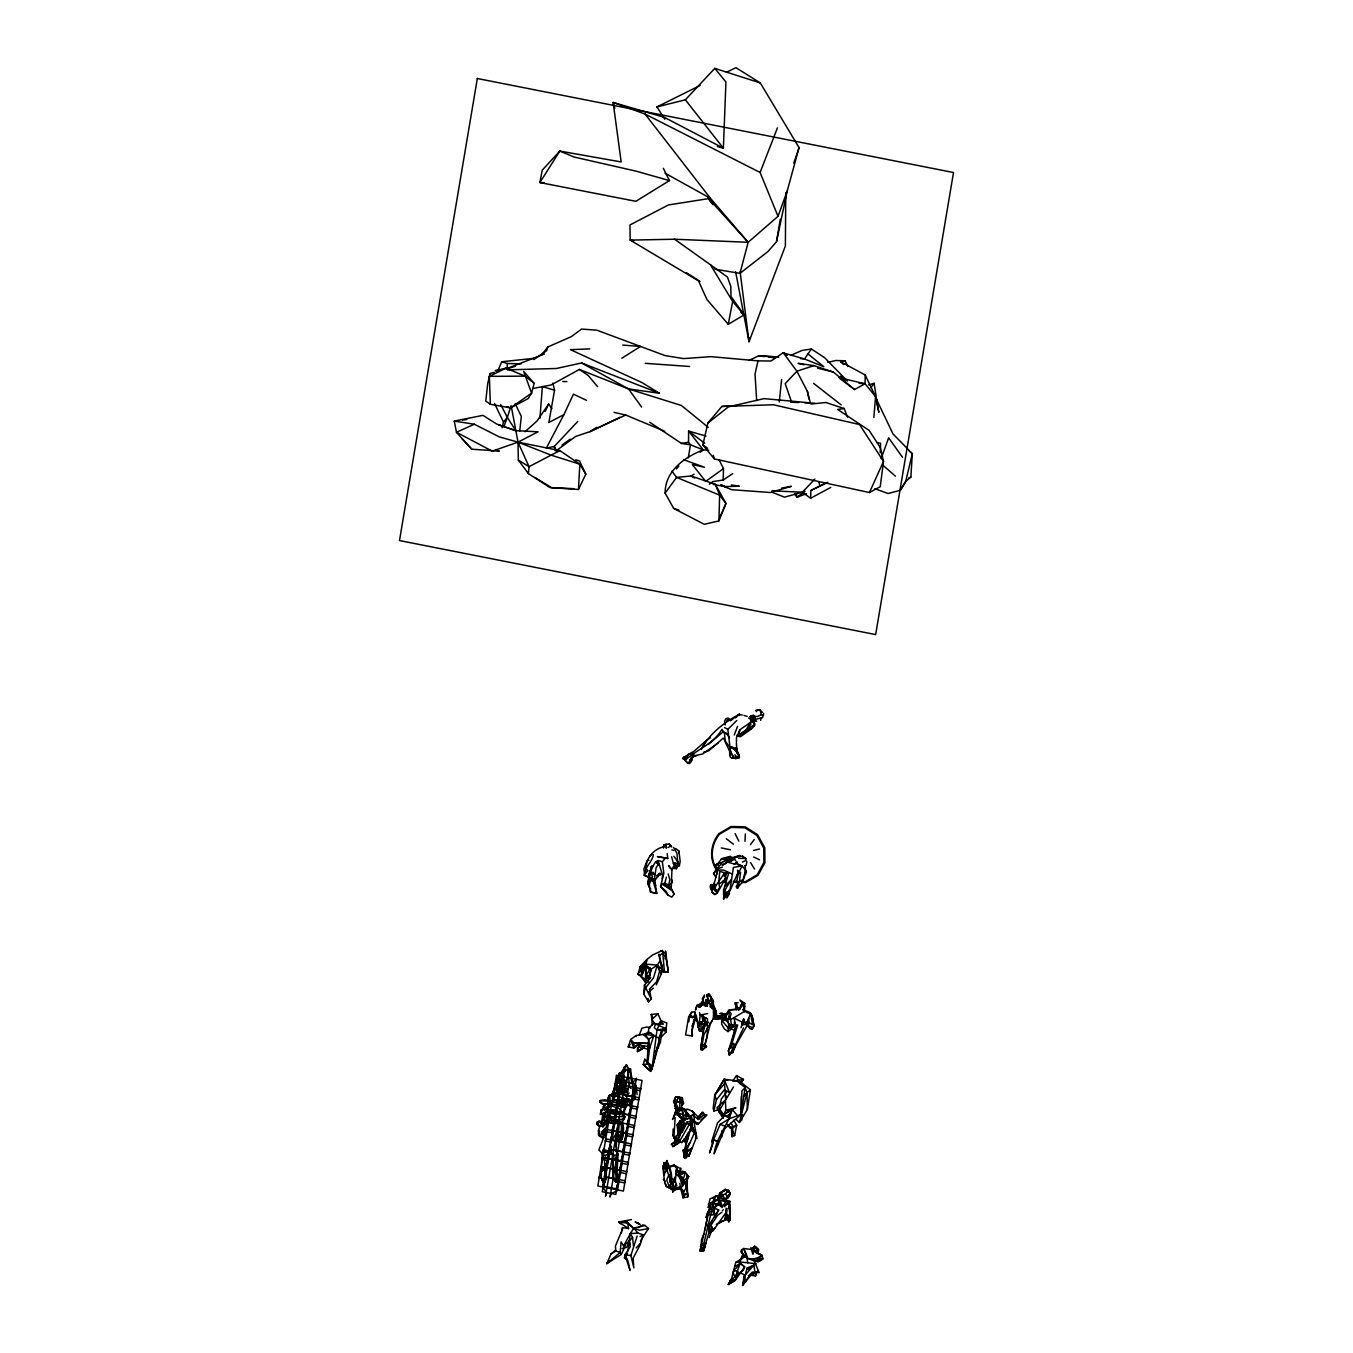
<?xml version="1.0" encoding="UTF-8"?>
<svg xmlns="http://www.w3.org/2000/svg" width="1353" height="1353" viewBox="0 0 1353 1353"><rect width="100%" height="100%" fill="white"/><g stroke="black" fill="none" stroke-linecap="round" stroke-linejoin="round"><path stroke-width="1.5" d="M692.364 1036.077C690.334 1027.654 698.047 1019.655 694.647 1011.773L691.755 1012.247L688.626 1016.847L685.582 1034.91L692.364 1036.077L692.127 1031.274M750.492 1275.202L755.566 1276.048L753.892 1265.156L747.177 1267.964L742.594 1285.35L751.541 1274.374L755.566 1271.905L759.236 1272.699L753.384 1259.085L747.33 1258.29L742.543 1255.516L740.497 1259.389M721.707 1014.412L726.51 1014.31L724.481 1014.665L723.483 1018.809L721.707 1017.219L721.707 1014.412L726.51 1014.31L724.396 1018.505L715.636 1019.367L714.773 1015.765M683.62 757.24L683.586 759.337C681.878 752.048 688.271 771.007 691.755 759.963L691.62 758.001L694.41 755.752L702.579 753.976L718.206 743.017M729.673 755.059L729.707 747.752L730.908 752.995L734.07 757.629L735.643 758.593L739.398 757.781L739.195 754.957L736.489 751.135L730.248 746.805M664.34 1175.334L664.374 1171.072M708.803 450.228L703.256 449.923L690.453 444.782L688.542 442.245L688.609 431.049L706.012 436.072M728.286 1012.484L729.318 1009.862L739.567 1009.169L740.937 1004.535L744.607 1003.199L743.406 1009.964M728.168 1117.274L722.806 1114.348L723.686 1114.855L725.834 1110.153L735.931 1107.803L732.261 1109.528C728.1 1125.003 716.177 1137.433 714.13 1153.838L724.836 1128.47L741.14 1114.415L741.918 1091.042L745.114 1087.508L736.641 1080.844L724.159 1079.22L714.773 1094.865L716.363 1099.871L713.894 1110.999L718.9 1109.697L721.352 1098.94L726.341 1092.446M785.755 192.667L785.383 245.942L749.004 341.768L735.609 271.75M616.697 1104.42L618.879 1101.917L620.181 1102.627L618.304 1106.162L616.985 1103.693L617.306 1105.756M704.845 1245.876L703.814 1250.696L699.822 1250.815L700.499 1248.464L703.492 1248.379L703.543 1244.439M601.442 1177.973L603.083 1182.607L604.673 1182.59L606.245 1177.871L605.062 1170.886C605.214 1165.237 612.892 1150.913 603.015 1150.135L602.288 1154.988L603.81 1155.141M614.211 1180.104L616.173 1182.015L615.463 1167.385L616.511 1163.631L614.685 1158.692L618.033 1154.227L616.021 1151.251L617.036 1132.19L618.186 1123.278L619.978 1121.789L621.67 1122.922L617.34 1121.18L619.285 1122.06M622.279 1106.466L622.329 1103.202M605.637 1180.171L605.687 1176.045M631.124 1080.083L635.961 1085.478L634.523 1099.549L630.718 1100.801L623.445 1098.061L621.179 1099.701L614.313 1099.651L611.928 1101.207L605.079 1099.803L600.242 1100.361L599.836 1101.9L604.047 1104.691L610.152 1103.524L610.034 1097.638M615.04 1114.365L615.091 1111.337L616.291 1110.83M874.884 488.687L888.025 493.524L900.337 490.293L906.493 480.704L910.857 477.102L912.311 453.695L892.98 433.924L876.304 398.949L878.858 412.31L875.56 396.666L865.074 383.745L865.193 374.984L840.737 361.758L845.168 360.811L847.824 366.426M667.181 853.574L667.773 858.529L665.575 857.988L662.344 861.709L663.849 873.328L660.501 886.57L667.908 894.993L671.748 897.157L674.149 894.181L671.223 888.278L671.951 869.455L668.551 865.548L670.496 868.626M707.365 1028.381L703.932 1034.605L702.224 1044.465L704.152 1044.804L704.524 1046.495L707.247 1035.671L707.467 1018.809L700.33 1015.004L699.467 1012.416M721.758 1136.96L721.876 1130.905M736.421 741.867L736.522 737.486L739.803 729.825L750.069 722.654L750.949 724.143L748.97 727.035M650.59 888.363L650.505 892.033L656.78 893.403L654.48 878.858L656.104 867.899L658.302 863.975L655.681 861.81C649.355 870.588 647.986 881.649 650.505 892.033L656.78 893.403L653.042 880.82L651.013 878.317L652.653 876.473L650.116 873.125L653.076 872.262L654.717 874.63L650.116 873.125M681.658 1098.771L679.899 1101.46L679.696 1110.847L675.265 1108.411L679.696 1110.847L681.574 1107.278L684.804 1109.68M703.256 1018.132L703.289 1016.272L700.33 1015.004L699.332 1021.786M725.58 1016.289L725.631 1014.581M676.754 1167.808L675.265 1181.101L671.748 1184.061L669.853 1182.032L669.718 1174.556L671.308 1173.406L669.735 1166.59L673.473 1165.626L676.754 1167.808L675.959 1171.546M709.412 484.256L712.71 481.634L723.195 480.011L723.5 468.595L718.933 459.563M726.087 1208.144L725.901 1213.759L727.626 1215.315L727.271 1218.63L728.861 1221.844L729.943 1220.22L730.265 1207.891L728.76 1202.293L729.859 1201.295L729.927 1205.523L728.185 1208.584M598.669 1121.468L603.421 1125.679L604.25 1123.599L598.669 1121.468L596.977 1122.364L597.688 1125.341L601.611 1125.764M718.917 520.905L719.644 495.164L715.348 484.306L691.079 475.985L676.601 477.389L665.135 493.118L673.676 508.407L704.253 524.304L718.917 520.905L725.952 503.451L715.348 484.306M735.271 1030.614L729.402 1028.246L734.324 1025.794L734.425 1021.972L736.049 1025.794L730.908 1045.937M601.662 1160.959L601.29 1177.905L603.083 1182.607M672.931 1135.15L675.35 1140.545L672.931 1135.15L673.134 1128.96M704.236 1025.219L705.133 1019.485L701.108 1046.529L703.831 1044.939L706.604 1046.461L702.393 1049.996L700.922 1049.573L702.021 1047.256M625.982 1081.335L625.982 1092.547L612.588 1096.64L609.188 1095.575L607.7 1102.238M645.33 982.177L646.886 974.211L649.626 969.594L645.888 966.82L642.946 968.697L641.034 976.646L645.33 982.177L645.888 966.82L645.009 966.499L645.55 968.156L644.468 964.012L657.321 965.095L661.668 969.002L661.279 974.126L656.256 984.866M722.637 1018.826L719.881 1017.608L724.041 1019.012L725.326 1016.695L724.599 1014.361L727.525 1020.061L728.844 1017.456L728.76 1019.824L729.318 1009.862L739.567 1009.169M708.887 995.115L709.31 994.083L707.348 995.47L707.923 1001.305L705.776 999.698L706.232 1003.351L706.334 1000.307L708.126 1001.406L708.312 1003.351L708.735 1000.797L706.706 994.996L708.566 993.829L712.845 1000.442L714.215 1008.103L713.048 1008.611L710.291 1006.767L710.782 1005.025M830.793 487.401L810.633 498.242L810.937 490.446L826.717 482.581M678.749 1137.535L680.018 1120.808L684.009 1123.142L683.011 1128.317L679.172 1132.309M704.253 1003.3L699.315 1007.173L703.56 1002.624L707.315 1006.344L705.285 1006.04L703.56 1002.624M728.844 858.326L722.434 862.318L717.394 868.305L715.686 868L715.686 864.939L717.225 863.789M781.611 379.517L779.26 401.942M880.194 452.832L880.6 443.226L876.795 442.516M680.66 1171.613L680.813 1168.129M701.48 1002.59L702.884 1000.391M713.724 1008.831L713.809 1006.75L713.724 1008.831L711.813 1008.374M618.456 1079.39C616.207 1081.081 619.995 1084.057 620.131 1080.168L617.966 1079.897L620.334 1081.081L625.796 1069.31M686.309 1149.932L685.954 1157.864L684.364 1156.595L683.062 1150.185L686.309 1149.932L687.544 1154.65L685.954 1157.864L683.062 1150.185M711.712 1141.425L713.555 1139.666L717.513 1141.323L713.234 1139.987L713.065 1143.877L711.712 1141.425L717.53 1122.889L724.785 1115.565M619.86 1112.149L614.448 1109.934L606.973 1109.612L609.171 1106.771L606.144 1107.38L607.835 1108.885L607.193 1111.32L600.411 1114.398L601.003 1110.12L604.876 1107.008L604.605 1103.997M678.8 852.897L678.885 851.02L675.739 848.5M683.045 1120.825L683.366 1114.06L681.574 1107.278L689.692 1116.918L678.411 1112.944L675.265 1108.411L678.411 1112.944L678.749 1115.971L683.045 1120.825L684.889 1120.588M705.285 1006.04L705.437 1005.194M708.228 1227.966L708.431 1223.873L711.644 1226.596L711.272 1229.928L709.344 1230.79L708.228 1227.966L711.272 1229.928M622.363 1230.469L622.515 1227.611L628.553 1228.592L627.724 1223.146L625.289 1220.677L634.658 1229.167L627.724 1223.146L618.642 1222.03L620.638 1223.788M744.979 841.278L745.351 833.888M743.643 1023.967L743.558 1019.113L742.053 1022.631L742.56 1024.847L743.558 1019.113L746.23 1024.525L750.222 1028.804L751.997 1029.193L753.959 1025.845C752.792 1020.01 753.215 1011.604 745.368 1010.928L730.671 1019.655L731.364 1025.016L729.081 1026.707L728.76 1023.511L726.51 1020.517L722.79 1019.841L721.639 1020.822L721.69 1024.255L724.481 1029.024L727.999 1031.561L730.299 1029.87L731.533 1024.187L734.324 1025.794L737.723 1024.948L730.434 1048.068L732.074 1047.645M686.208 1139.902L684.398 1157.728L688.948 1156.088L691.451 1148.646M694.41 755.752L693.057 753.435L688.525 754.568L684.855 760.572C696.778 749.393 713.234 744.319 721.961 729.301L724.531 733.597L725.293 742.07L730.282 752.522M742.459 1024.153L742.577 1021.887L742.053 1022.631M511.519 407.541L518.013 442.16L518.334 460.071L528.38 473.584L549.927 487.57L578.441 489.482L579.845 464.197L559.821 450.6L518.013 442.16L499.24 436.867L474.345 424.233L454.27 421.104L456.468 432.267L471.723 449.196L499.308 451.141L495.621 449.856M617.898 1102.627L620.181 1102.627L619.843 1105.959M711.458 1209.092L708.228 1207.316L709.987 1198.91L716.735 1195.764L717.225 1196.965M725.885 1095.389L725.665 1099.397L724.159 1079.22L727.643 1080.438M612.249 1093.985L617.357 1080.252L617.289 1076.599L620.097 1072.997L617.814 1076.92L618.203 1080.455L613.501 1094.273L612.249 1093.985L617.357 1080.252M724.092 890.206L723.567 899.085L729.436 892.692L727.457 891.796L724.548 894.401L723.567 899.085L724.751 895.398M737.673 734.882L737.605 736.032L740.345 736.81L751.591 728.81L754.5 725.783L754.348 723.162L754.5 725.783M616.579 1173.322L617.695 1177.025L617.425 1181.44L616.173 1182.015M736.201 886.875L739.296 882.494L740.548 872.719L737.554 870.283L737.842 872.888L729.757 891.373L733.427 867.408L742.12 865.869L745.554 870.182L746.027 871.992L742.594 882.071L736.962 888.126L736.472 886.097L738.417 883.898L736.472 882.19L738.467 873.226L742.12 865.869L736.286 863.434L734.256 864.026L727.322 862.047M744.708 1006.497L739.854 999.985L744.607 1003.199L744.59 1011.875M656.831 1031.341L651.858 1069.631L649.829 1066.029M613.67 1099.871L612.723 1096.928M613.805 1154.549L611.37 1154.177L611.421 1146.092M647.005 1063.357L648.611 1039.239L644.84 1034.25L636.181 1035.485L630.65 1039.51L628.215 1046.951L633.779 1047.932L641.677 1042.791L648.087 1043.467L634.168 1043.18L630.65 1039.51L633.779 1047.932L636.959 1044.871L649.085 1046.613M713.555 1139.666L720.151 1124.36L729.504 1118.643L741.14 1114.415L741.275 1096.59M737.216 1275.084L734.967 1280.699L728.269 1284.521L731.516 1278.923L735.744 1262.349L740.446 1259.609M621.737 1085.952L623.073 1072.658L627.217 1069.225L630.515 1069.124L632.409 1082.637M763.735 713.657L762.551 717.597L753.858 719.779L755.262 718.071L754.737 716.397L752.065 718.663L751.49 721.081M688.88 763.109L691.755 759.963L691.62 758.001L688.389 763.363L685.582 761.012M727.407 872.516L724.565 872.956L724.295 876.49L726.46 873.074L728.607 873.548L723.551 890.139L723.618 895.703L727.457 891.796M730.958 858.986C732.92 854.031 734.189 863.857 728.032 860.762M873.869 417.485L875.56 396.666L865.193 374.984M757.68 1261.486L763.109 1259.017L761.688 1254.992L756.056 1252.912L757.426 1249.682L754.72 1246.333L752.961 1254.248L751.355 1249.462L743.676 1248.498L741.579 1249.834L741.173 1251.796L744.15 1256.345L738.603 1261.859L735.744 1262.349M633.779 1047.932L634.168 1043.18L641.677 1042.791M749.342 337.624L749.004 341.768L740.125 271.733M604.25 1123.599L604.182 1112.69M613.873 1156.697L612.875 1153.669L612.791 1175.047L615.429 1181.964M643.673 993.931L645.432 987.944L653.482 977.915L657.321 965.095L659.621 971.031L656.594 981.855L649.44 989.111L651.199 998.988L648.561 1001.913L643.673 993.931L644.434 984.984L648.104 981.314L651.3 969.137L657.321 965.095L659.976 960.884L659.012 954.119L663.173 971.758L668.331 971.944L665.49 950.99L666.082 957.823M712.338 892.185L710.291 887.45L711.171 884.558L712.963 885.2L716.769 891.339L719.661 887.669L718.764 882.291L719.728 871.501L726.46 873.074L724.548 881.598L722.976 881.26L720.134 883.374M725.698 1014.429L725.563 1015.849L725.986 1014.09M727.999 1031.561L728.76 1023.511L726.51 1020.517M636.079 1036.55L636.181 1035.485M667.486 1165.914L667.063 1160.586L665.405 1169.787L667.621 1167.69L666.403 1168.113L663.934 1162.413L665.033 1167.943M610.44 1117.713L612.52 1121.417L621.67 1122.922L615.598 1120.352L616.511 1120.47M726.916 1208.855L725.14 1215.654M528.38 473.584L529.04 466.684L518.013 442.16L492.238 451.158L456.468 432.267L474.345 424.233M644.975 1034.267L648.358 1031.933L648.882 1027.79L654.108 1023.325M599.514 1126.237L596.876 1124.157L597.383 1122.178M653.398 854.622C652.231 862.385 644.316 867.29 644.214 875.273L647.952 876.981L651.131 868.051M733.783 1120.149L736.641 1125.172L734.662 1135.488L732.024 1136.689L733.055 1126.457L730.992 1123.108M618.084 1081.554L619.471 1080.54L619.353 1081.842L617.712 1080.066M617.306 1131.159L618.186 1123.278L619.978 1121.789L612.52 1121.417M601.544 1122.686L602.677 1114.652M726.865 1210.512L726.172 1217.226L723.483 1221.404L722.468 1220.947M628.063 1098.619L627.234 1105.384L622.668 1112.572L622.245 1116.58L608.529 1116.918L607.226 1119.219M725.259 1213.573L713.234 1230.537L709.835 1232.532L710.24 1228.795M621.991 1086.374L623.124 1085.749L624.274 1075.212M708.312 1003.351L708.634 1000.459M519.755 430.914L521.328 416.572L515.239 403.617M732.599 860.288L731.009 860.457L731.28 857.971L730.13 858.58L729.893 857.193L721.47 859.172L715.754 866.089M704.981 1229.995L707.399 1217.007M741.14 1114.415L745.114 1087.508L747.008 1092.632L747.33 1109.494L739.465 1122.449L736.167 1119.591M605.417 1167.554L605.89 1163.445M706.114 1000.307L706.232 1003.351M675.13 1117.629L673.879 1137.569L677.616 1135.167L679.341 1122.821L677.109 1125.003L678.665 1139.649M707.67 1214.673L714.316 1207.096L713.352 1214.893L707.67 1214.673L707.145 1213.556L710.291 1206.977M709.412 1004.027L709.09 1001.964L706.384 1001.271L705.674 1003.351L697.556 1004.822L695.459 1010.099L696.761 1005.414M539.915 418.365L542.384 386.603L554.544 390.205L548.878 422.474L563.88 414.678L573.452 394.146L586.509 400.336M650.827 1032.796L644.84 1034.25L653.787 1035.705L649.694 1047.983L647.799 1062.409L652.484 1066.435L659.486 1039.239M602.288 1170.649L602.795 1166.878M688.778 1021.836L689.303 1017.828M739.803 729.825L739.026 735.728L754.348 724.515L750.222 716.346L754.078 715.517M627.86 1251.221L630.329 1233.581L633.83 1228.101L645.077 1225.514L648.476 1228.541L640.459 1240.904M607.548 1155.885L607.818 1153.94M616.275 1170.92L616.816 1167.081M598.787 1130.262L598.652 1135.319L602.829 1138.431M658.15 1047.865L660.399 1042.182L662.226 1029.616L666.285 1028.162L666.285 1031.764L661.194 1037.176M691.975 1030.326L692.871 1024.136M622.617 1102.424L621.89 1100.513L621.94 1105.587L622.989 1105.841L623.378 1098.585M700.685 1048.287L703.898 1027.282M619.945 1114.365L619.471 1111.54L620.452 1112.758L619.606 1113.84L606.432 1111.912L601.155 1123.464M630.87 1255.499L624.934 1254.908L630.024 1270.315L627.944 1260.793L624.477 1257.986L624.934 1254.908L630.363 1246.603L629.331 1240.87L632.544 1237.437L630.329 1233.581L637.923 1233.073L643.233 1234.815L640.037 1245.132L633.119 1258.138L633.864 1267.846L630.87 1255.499L637.162 1236.016M747.33 1109.494L750.425 1089.841L737.909 1079.897L736.539 1075.584L733.157 1080.354M679.798 1183.317L680.39 1186.682L676.889 1187.883L672.695 1191.858L673.067 1190.336L679.916 1188.441L683.536 1184.738L684.229 1180.306L688.626 1176.603L685.379 1172.324L682.724 1171.444L679.882 1174.522M737.368 885.048L737.673 888.16L736.844 887.111M666.454 1164.324L667.063 1160.586M751.49 722.248L751.761 717.851L753.249 716.616L752.454 720.32M646.091 963.64L646.751 959.598L652.687 954.914L662.53 950.415L664.492 972.283M662.107 878.638L662.632 875.34L657.998 860.508L655.681 861.81L659.621 865.142L658.302 863.975M688 1194.987L685.548 1193.87L683.028 1197.828L683.857 1191.435L680.491 1187.697L683.028 1197.828L687.696 1196.898L688 1194.987L685.108 1182.218M688.322 457.771L690.453 444.782L681.455 443.429L649.694 422.237M665.016 958.82L665.845 953.865L660.873 950.533M610.118 1151.115L603.472 1188.255L606.753 1192.619L605.501 1196.17L625.39 1081.994L622.109 1077.614L622.854 1075.517L612.283 1138.211M714.959 269.196L739.956 273.357L767.878 251.607L776.504 241.713L780.292 219.22M742.002 1258.696L742.543 1255.516L743.575 1257.732L741.579 1249.834M746.856 861.455L746.179 865.379L744.928 865.819M672.796 1184.298L673.574 1180.611L672.796 1184.298L671.257 1184.45L670.259 1181.355L671.731 1178.395L671.308 1173.406M684.973 1148.934L692.651 1121.231L687.104 1122.144L680.644 1129.62M747.177 1267.964L747.905 1269.249L753.892 1265.156L744.218 1276.116L742.594 1285.35L752.065 1272.192L755.566 1271.905M621.89 1139.683L622.6 1135.657L620.824 1122.55L619.285 1122.635L618.372 1134.863L619.217 1139.108L621.89 1139.683L616.342 1140.275M673.54 847.435L676.99 853.202L677.971 865.92L676.415 868.677L673.659 868.44L679.392 865.7L680.187 861.235L678.885 851.02M713.302 887.044L717.496 870.994L715.771 877.404M604.047 1104.691C600.8 1105.113 599.734 1098.23 599.836 1101.9L604.047 1104.691L608.157 1103.456M649.271 874.241L651.791 866.563M700.922 1049.573C700.465 1044.871 708.904 1044.042 701.108 1046.529L704.71 1045.48L706.097 1046.968M687.138 1155.936L684.398 1157.728L685.244 1153.01M605.332 1135.911L602.474 1134.592L604.487 1129.856M701.818 1015.426L702.85 1020.348L701.277 1024.559M674.031 1182.302L675.012 1176.907M738.112 1002.708L735.22 1002.81L736.269 1008.932M758.001 1253.47L758.745 1249.479L755.566 1246.57M665.135 493.118C664.983 471.013 684.601 457.06 703.256 449.923L688.609 431.049L704.71 443.209M604.554 1131.142L602.981 1139.395L598.821 1149.949L604.453 1155.597L607.48 1154.498M633.728 240.8L630.177 240.107L698.469 280.849L706.959 299.554L728.252 324.297L732.649 301.482L710.477 264.782L674.589 239.227L630.177 240.107L629.957 224.97L668.467 204.946L710.46 198.333L748.158 242.288L739.956 273.357M649.626 969.594L649.914 968.156L650.015 970.152L650.015 968.342L651.3 969.137L649 976.054L650.218 974.87M750.069 722.654L746.213 729.791L741.14 734.121L737.605 736.032L737.25 734.865M602.288 1159.572L602.474 1154.227M728.861 1221.844L729.977 1216.465L728.76 1202.293M663.477 847.824L664.103 844.678L669.194 844.018L671.156 845.913L667.875 847.536M642.489 973.889L643.284 969.932M664.374 1173.609L666.928 1169.922L668.23 1163.428L665.964 1162.345L662.716 1166.557L664.847 1183.537L666.589 1186.429L672.509 1189.152L679.612 1188.983L682.521 1185.938L676.551 1168.028L682.149 1179.444M650.472 870.453L651.3 866.41L653.144 866.258L651.3 866.41M736.489 751.135L736.15 750.915M668.72 884.896L664.729 883.391L661.786 883.813L671.223 888.278L668.72 884.896L669.853 879.501L668.145 873.92M741.529 1120.555L742.696 1114.872M621.416 1232.837L622.515 1227.611M776.504 241.713L787.192 191.061L799.065 147.612L760.301 82.956L735.88 67.65L726.476 72.335M603.184 1170.21L603.81 1168.586L605.062 1170.886L603.184 1170.21L601.222 1171.698M607.615 1117.646L617.594 1119.777L624.308 1119.354L624.291 1100.023L621.619 1107.143M669.718 1174.556L671.545 1178.311L675.265 1181.101L671.748 1184.061L671.545 1178.311M612.858 1117.121L607.835 1115.362L604.216 1125.172M658.471 1043.501L659.165 1040.372M629.466 1070.494L630.515 1069.124L627.707 1070.409L628.012 1077.022L624.207 1089.605L620.097 1089.791L617.492 1087.254L616.494 1083.364L617.915 1082.518M693.531 1020.348L694.038 1019.485M724.565 1200.432L728.151 1197.388M787.226 355.365L783.235 352.71L770.973 361.031L758.018 360.879L755.025 374.02L756.665 400.539M605.349 1173.085L605.924 1170.633M717.361 1145.23L718.291 1141.154M740.869 1259.744L738.603 1261.859L740.328 1263.398L737.334 1270.957L735.947 1279.414L728.269 1284.521L731.516 1278.923M619.488 1073.758L617.814 1076.92L620.097 1072.997L618.338 1076.176M618.422 1093.089L616.697 1092.192L618.033 1086.442M847.57 417.231L844.171 408.521L837.693 409.452L869.167 430.423L880.465 447.843L883.509 461.407L880.228 486.742L869.438 492.543L714.299 458.921L702.833 444.917L707.923 422.999L721.842 406.458L736.286 405.579M703.966 1233.716L701.581 1239.416L700.736 1248.058L708.583 1212.626M671.663 856.787L673.405 863.637L675.739 863.197L673.659 868.44L677.735 865.176L677.464 861.117L673.845 856.246M604.47 1137.602L598.652 1135.319L599.616 1131.277M605.501 1134.727L605.163 1130.584L608.004 1121.265L606.195 1120.132M715.331 876.473L713.589 873.683L716.701 869.1L722.451 867.087M693.328 1022.158L693.768 1020.365M734.07 757.629L737.165 757.748M622.109 1089.469L623.259 1084.717M616.697 1092.192L617.391 1086.493M705.911 1243.086L704.135 1249.056L709.124 1231.653M622.532 1138.008C623.141 1134.879 625.357 1120.927 620.046 1124.191M602.474 1134.592L602.914 1132.816M726.257 880.972L724.548 881.598L725.885 877.86L717.208 893.166L714.773 894.536L712.101 892.101L710.562 884.947M502.031 427.802L503.502 422.068L507.324 417.316L511.163 405.612M507.02 406.712L510.571 407.862L531.611 393.114L523.628 371.348L534.131 383.356L531.611 393.114L528.194 398.594L510.571 407.862L490.344 404.31L485.761 401.08L487.773 383.119L490.31 373.479L494.268 372.379M760.64 720.371L761.367 717.53M660.839 1034.96L662.226 1029.616L666.285 1031.764M745.554 870.182L742.966 880.059L740.446 880.617L739.296 882.494M709.107 995.487L708.684 994.59L707.044 995.893M712.642 1206.994L715.449 1196.306L716.735 1195.764M623.429 1102.458L623.987 1100.378L628.299 1100.074M707.247 1035.671L710.24 1024.322L713.471 1018.166L713.454 1009.067M679.916 1188.441L680.39 1186.682M742.611 1024.593L746.23 1024.525L747.042 1021.447L752.623 1024.813L750.475 1013.093L747.583 1021.752M619.184 1074.468L619.708 1072.946M719.948 1196.948L721.267 1192.061L725.326 1189.422L730.197 1193.329L728.827 1196.035M664.729 883.391L666.42 877.116M622.448 1076.109L622.904 1074.417M661.668 969.002L662.412 966.245L659.976 960.884L662.141 969.763L661.279 974.126L657.321 965.095M712.118 1004.653L713.505 1001.626L709.987 995.216M678.428 1131.835L680.39 1127.928L683.011 1128.317L678.428 1131.835L680.39 1127.928M621.281 1254.434L620.181 1252.421L614.888 1250.679L611.032 1253.977L606.77 1263.651L621.281 1254.434L625.357 1245.572M606.905 1120.233L605.941 1123.751L602.761 1127.235M728.929 890.325L726.832 897.902L729.487 893.724M728.607 1050.402L736.049 1025.794L731.956 1027.654L731.533 1024.187M732.937 756.293L732.379 758.255L731.381 757.781M713.234 1139.987L709.564 1152.925L712.354 1145.687M704.338 1046.427L707.247 1036.364M688.643 1131.954L685.633 1137.552L687.358 1139.615L688.609 1135.285M700.989 1021.904L700.939 1031.071L699.467 1030.868L698.52 1027.874M679.138 1135.928L680.796 1130.262L687.104 1122.144L682.132 1132.343M644.789 1059.348L643.25 1064.54L650.708 1071.39L650.573 1065.724L644.789 1059.348L650.573 1065.724M618.135 1079.914L617.509 1080.895L626.388 1064.743L628.485 1068.413M663.173 847.773L664.103 844.678L665.828 845.794M622.735 1084.26L622.245 1085.85L620.79 1079.948L621.585 1078.256M692.093 1026.267L692.922 1023.528M738.349 873.784L737.385 874.427L740.548 872.719M737.52 886.841L738.417 883.898M726.172 1020.466L730.045 1017.473L731.195 1013.701L728.709 1010.556L725.749 1017.101M687.358 1139.615L688.406 1136.199M739.465 1122.449L747.008 1092.632L750.425 1089.841M673.49 1118.627L675.756 1111.287L679.578 1116.952M651.3 969.137L644.468 964.012L641.643 974.008L640.51 966.871L646.21 962.981L646.751 959.598L640.29 966.549L637.906 974.228L648.747 981.906M730.045 1048.507L731.804 1042.892L728.388 1050.689L729.402 1055.188L732.091 1052.008M656.662 1049.251L657.862 1045.412M642.946 968.697L641.999 971.657L641.982 968.714L644.468 964.012L640.51 966.871M729.741 749.122L731.499 746.941C734.273 748.429 740.598 756.665 739.11 756.936L735.643 758.593M758.018 360.879L710.951 356.651L683.569 358.596L665.084 355.602L596.961 330.217L581.672 329.05L571.152 336.728L547.864 346.943L546.646 350.698L533.826 359.61M602.102 1157.39L602.948 1154.769M708.143 1027.367L708.634 1025.862M490.31 373.479L489.346 376.371L490.344 404.31M648.966 875.932L647.766 883.577L649.203 887.179L647.935 881.767L649.389 879.484L650.015 883.002M702.376 1028.111L700.939 1031.071L703.746 1025.828L701.53 1021.803L698.977 1023.578L698.334 1027.401M793.754 163.172L799.065 147.612M617.492 1087.254L616.494 1083.364M600.597 1135.421L601.831 1131.818L605.011 1128.317M599.886 1126.22L598.364 1130.601L598.652 1135.319M655.545 1024.035L654.26 1027.722L657.017 1029.971L662.699 1030.834L666.082 1028.703L657.017 1029.971L658.86 1025.456L655.545 1024.035L663.41 1024.12L660.518 1021.43L658.285 1024.407M709.09 1237.64L711.61 1230.503M615.294 1083.55L614.55 1085.647L620.553 1086.831L618.067 1093.867L631.631 1096.556L634.117 1089.52L640.121 1090.704L640.865 1088.607L621.298 1084.734M606.922 1124.309L608.004 1121.265L612.385 1123.565L618.186 1123.278M613.399 1121.536L615.903 1114.5L609.882 1113.316L610.626 1111.202L636.214 1116.259L635.47 1118.356L629.449 1117.172L626.963 1124.208M604.419 1148.088L603.675 1150.185L609.679 1151.369L607.193 1158.405L620.756 1161.077L623.243 1154.058L629.263 1155.242L630.008 1153.145L612.368 1149.661M599.751 1175.74L599.007 1177.837L605.028 1179.038L602.525 1186.057L616.089 1188.746L618.592 1181.71L624.596 1182.894L625.34 1180.797L605.772 1176.924M740.987 1027.722L742.848 1022.445L734.121 1018.149L735.305 1024.255L734.324 1025.794M738.755 1273.85L743.355 1270.146L744.657 1266.915L740.328 1263.398L733.749 1270.788L733.157 1272.446L734.814 1277.046L729.91 1280.834L735.947 1279.414L744.657 1266.915L738.603 1261.859L756.141 1263.702M731.499 746.941L736.556 748.547L735.897 750.408L735.88 748.141M617.949 1137.636L618.575 1135.911L615.412 1137.839L617.949 1137.636L617.492 1133.019M881.141 458.65L888.633 437.814L902.569 457.382M674.589 239.227L748.158 242.288L778.026 216.311L787.192 191.061M671.477 870.165L674.2 865.328M674.284 1100.716L675.671 1096.894L682.521 1098.348L681.946 1105.57L683.164 1102.272L682.064 1104.538L678.513 1096.928L676.382 1101.731L674.031 1103.152L673.574 1102.035L675.671 1096.894L681.726 1097.469L683.603 1103.236L681.489 1106.01M755.566 1276.048L757.325 1271.177M498.225 424.639L503.925 426.635L507.324 417.316L500.678 404.598M620.148 1139.649L621.619 1135.641L621.501 1130.736M609.425 1111.862L610.102 1110.576M670.073 1179.106L666.928 1169.922L668.348 1166.083L670.31 1172.493M601.578 1170.903L603.184 1168.096M689.573 1015.832L691.755 1012.247M694.647 1011.773L694.782 1016.306L692.939 1017.625L688.626 1016.847L691.146 1015.832L695.408 1018.014M734.256 735.017L737.571 726.307M639.123 1035.519L641.931 1028.128L647.038 1026.995L650.235 1027.722M616.478 1180.222L617.695 1177.025M778.026 216.311L760.098 172.474L777.434 127.875M672.542 1119.489L675.756 1111.287L676.788 1113.773L682.013 1117.223L684.009 1123.142L679.646 1127.489L680.018 1120.808L677.109 1125.003M714.316 1207.096L714.688 1208.787L716.752 1203.544M718.122 1200.06L719.492 1196.559M658.979 1025.32L661.329 1020.822L666.809 1023.02L666.082 1028.703L658.86 1025.456M625.661 1099.008L625.238 1100.074L627.031 1101.782L627.927 1100.209M686.664 1152.993L688.948 1156.088L695.594 1139.497L695.865 1134.829L692.888 1127.539M613.467 1169.06L616.072 1170.074L613.467 1169.06L612.723 1159.436M676.618 1109.849L674.589 1105.502L675.654 1102.881L674.978 1098.585M629.788 1245.014L629.331 1240.87L626.693 1247.365L622.059 1248.582M660.399 1042.182L658.691 1038.258L662.226 1029.616M672.695 1191.858L675.688 1184.518L675.807 1188.458L672.695 1191.858L672.509 1188.983L669.853 1184.856L670.141 1187.579M668.568 1175.469L666.741 1179.934L669.295 1187.071M603.438 1108.767L603.083 1106.754L604.808 1104.775M730.332 1193.532L728.963 1196.847L724.718 1198.555L720.929 1192.754L725.225 1189.507L728.658 1190.336L730.332 1193.532L728.032 1196.17M733.884 859.781L735.474 856.956L742.543 856.178L745.824 858.428L745.977 860.542L742.408 862.013M690.436 1128.453L693.497 1129.992L694.444 1132.749L686.208 1151.251L688.948 1156.088M497.853 370.942L501.692 361.758L535.145 358.224M743.507 1027.874L732.903 1050.131L732.616 1052.989L735.474 1045.869L733.478 1043.281L732.616 1048.964L729.402 1055.188L728.388 1050.689M621.264 1102.966L621.044 1106.788M726.544 721.673L727.339 719.83L731.415 720.117M600.411 1114.398L602.288 1109.832L607.835 1108.885M737.673 888.16L738.687 885.843M698.605 1026.758L699.027 1023.511M719.61 517.895L725.952 503.451L719.644 495.164L676.601 477.389L671.967 471.199M686.14 1182.319L688.626 1176.603L686.749 1175.351L687.696 1196.898M714.688 1208.787L716.87 1203.798M743.423 1011.046L744.235 1009.22L742.848 1009.71M869.438 492.543L883.509 461.407L859.544 424.538L773.392 404.767L721.842 406.458M673.574 1102.035L676.382 1101.731L677.329 1099.701M719.559 1195.731L720.929 1192.754M545.174 411.464L548.625 404.107L551.906 408.589M705.759 1217.345L709.158 1210.191M709.784 1225.903L712.371 1220.524M578.441 489.482L585.815 474.176L579.574 460.95L575.786 459.851M657.372 877.404L659.012 874.021L660.653 874.647L658.843 874.495L659.926 873.328L660.653 874.647M676.331 1139.801L674.555 1143.454L676.094 1136.486L677.498 1144.046L676.449 1138.38M690.994 1124.614L692.651 1121.231L689.675 1123.802L679.663 1141.103L677.075 1140.241L680.136 1135.455M641.034 976.646L645.888 966.82L646.227 978.236L647.208 977.475M618.524 1105.705L620.164 1103.811L619.268 1102.763M625.847 1098.839L625.238 1100.074L625.001 1098.991M613.298 1177.584L612.621 1170.446L614.093 1167.538M723.162 1013.921L724.836 1014.073M725.462 1219.594L727.626 1215.315L729.757 1217.328L725.462 1219.594L725.005 1217.142M712.321 1007.681L714.215 1008.103L710.443 1005.465L711.695 1002.979L711.83 1004.924L711.103 1004.112L713.048 1004.822L712.743 1003.554L711.424 1003.452L711.289 1004.653M732.954 1050.3L746.45 1026.724L748.666 1018.319L749.224 1023.646M702.799 1243.982L700.499 1248.464L703.492 1248.379M739.787 866.326L740.26 865.413L739.685 866.224M606.804 1108.513L608.123 1104.843L618.778 1108.293L622.668 1112.572M563.88 414.678L546.341 448.08L554.256 446.49L577.714 421.476M614.363 1089.25L615.919 1086.29M630.515 1069.124L629.399 1071.982L628.113 1072.236L629.551 1086.679L631.141 1088.607M717.58 1197.337L720.016 1192.771L724.582 1191.012M605.535 1156.815L604.334 1159.031L605.062 1170.886L603.506 1168.721M609.307 1260.962L606.77 1263.651L620.181 1252.421L621.095 1241.834L623.581 1246.045L630.329 1233.581M725.259 1016.34L728.151 1011.029M603.303 1126.322L597.688 1125.341L598.466 1122.432M715.754 1215.265L718.68 1209.954L714.096 1207.992L710.832 1213.962L703.898 1243.39L704.067 1247.178M742.357 715.01L738.89 714.621L739.617 714.113L735.085 717.766L739.617 714.113C724.295 722.265 709.327 733.783 701.175 749.393L707.112 739.736M655.055 1052.516L657.998 1047.205L651.858 1069.631L651.571 1065.623M677.075 1140.241L687.104 1122.144M733.461 1086.949L718.731 1111.456L723.128 1118.018M702.545 1021.718L703.746 1019.604L703.289 1016.272M704.507 994.996L702.308 998.852L703.053 999.799M666.302 846.42C655.427 847.299 645.77 857.193 646.159 868.322L647.749 870.825L644.214 875.273L647.952 876.981M729.656 860.576L731.009 860.457M735.22 1002.81L736.1 1007.325L738.789 1009.879L739.854 1008.509L738.789 1009.879L735.575 1008.12L736.421 1009.879M742.915 1021.989L744.438 1019.35L743.795 1020.906M627.403 1067.382L626.388 1064.743L620.587 1073.352L617.763 1080.979L619.014 1082.366M751.997 1029.193L753.959 1025.845L751.93 1015.325M728.252 1116.479L732.261 1109.528L737.097 1115.21M734.814 1277.046L737.588 1272.277M900.337 490.293L905.85 480.822L912.311 453.695L909.199 451.039M704.558 996.451L702.579 999.799L703.053 1001.643M703.848 744.285L705.843 740.954L710.291 737.825M705.826 1017.862L704.169 1020.602L703.746 1019.604L702.85 1020.348M628.012 1077.022L625.154 1081.673L624.139 1086.577L623.124 1085.749M618.981 1074.214L619.319 1072.963M724.565 872.956L713.437 889.293L715.889 889.53M611.455 1141.154L617.036 1132.19M703.526 1028.669L707.568 1022.158L708.718 1022.631M714.063 1199.637L712.388 1202.293L708.397 1204.221L721.183 1203.494L716.413 1205.98M737.554 1009.034L738.112 1008.171L735.525 1005.465M714.908 1228.101L709.835 1232.532L708.008 1226.664L718.68 1209.954M740.446 1083.956L743.406 1079.39L736.539 1075.584M683.857 1191.435L685.954 1188.188M624.477 1257.986L627.572 1253.284M651.013 878.317L649.254 880.989L653.042 880.82L654.48 878.858L651.013 878.317L653.533 879.45L655.681 885.555M684.77 1150.27L689.793 1142.659M708.008 1226.664L710.934 1225.344L717.631 1215.231L721.826 1212.339M800.519 358.613L804.477 358.968L811.411 349.023L824.552 357.649L847.384 381.056M709.513 1024.492L711.729 1021.194M603.573 1119.726L607.886 1113.739M713.589 873.683L716.701 869.1M621.619 1101.934L622.312 1100.936M548.625 404.107L536.955 421.054L525.032 431.725M713.014 1005.059L716.126 1010.894L716.025 1015.308M621.247 1232.076L615.412 1246.096L615.801 1251.068L611.032 1253.977M710.359 1209.142L712.71 1205.777M628.266 1101.646L629.196 1100.31M619.573 1103.473L620.181 1102.627M688.626 1176.603L686.478 1179.698L687.256 1190.741L685.227 1181.981M717.378 1204.356L723.212 1205.624L726.409 1201.075L729.859 1201.295L724.464 1206.724M726.646 1204.39L728.641 1201.582L718.325 1196.187L718.511 1204.61L722.367 1207.62M654.953 880.329L659.824 873.463M596.977 1122.364L599.667 1120.893L602.677 1122.736M712.067 884.591L711.678 886.215L717.208 893.166M628.215 1046.951L630.21 1044.178M620.976 1078.037L623.192 1074.958M622.955 1120.098L625.458 1116.631M691.755 759.963L689.489 760.285L692.939 756.716L697.015 755.6M724.515 860.305L739.82 855.417M737.842 874.072L739.414 873.159M870.808 387.753L874.123 383.339L877.065 402.247L876.304 398.949M609.188 1095.575L625.898 1089.74L625.171 1091.279L611.353 1094.662M750.374 844.712L754.264 839.536M707.67 1003.858L711.746 998.869L710.224 995.453L706.959 995.131M662.023 884.558L660.501 886.57L666.2 891.458L667.908 894.993M721.639 1020.822L722.79 1019.841L725.986 1020.483M678.428 1175.486L680.424 1172.848M722.401 1210.834L723.229 1209.751M610.152 1103.524L611.928 1101.207M609.662 1094.949L607.768 1098.061L608.038 1101.054M744.099 1096.387L747.008 1092.632L743.389 1096.251M710.291 1006.767L710.815 1006.091L711.221 1007.545M680.035 1174.911L682.724 1171.444M702.613 1026.487L703.746 1025.828M637.398 1047.865L637.483 1051.619L642.252 1049.032L644.434 1046.241M751.659 1250.273L754.72 1246.333L754.974 1248.684M541.758 354.689L547.864 346.943M716.363 1099.871L724.43 1089.689L729.47 1092.649L724.159 1079.22L714.655 1095.744L713.149 1108.411L713.894 1110.999M708.684 994.59L708.701 995.774M736.286 863.434L737.453 862.013L734.256 864.026L736.658 862.977L738.552 865.294M703.729 1001.271L699.856 1004.18L699.315 1007.173L702.376 1004.146M676.399 468.95L678.868 466.024M693.446 1121.654L698.047 1124.309L706.723 1115.007L703.712 1114.99L698.385 1119.489L698.063 1116.901L702.934 1112.166L705.488 1115.954L700.922 1119.895M699.332 1116.394L701.733 1113.57M724.396 1100.868L716.972 1107.701L718.731 1111.456L726.561 1116.682M732.024 1136.689L731.449 1128.301L736.641 1125.172L731.449 1128.301L727.525 1124.563M740.683 1082.501L743.406 1079.39L732.836 1081.216M714.773 1094.865L724.244 1084.057M757.426 1249.682L754.298 1251.44L761.688 1254.992L759.862 1257.072L753.384 1259.085L762.585 1258.222L754.957 1261.097L747.33 1258.29L741.173 1251.796M702.393 1049.996L703.56 1048.981M696.321 1124.242L697.877 1122.516M636.198 1247.923L640.138 1243.559M720.117 1196.745L720.963 1198.538L721.876 1195.477L725.462 1193.836L728.658 1190.336M732.159 860.288L733.14 859.307M728.1 1195.612L730.197 1193.329L725.326 1189.422M725.445 885.86L731.466 879.399L725.665 888.803L724.548 894.401L726.375 894.57M679.375 1139.649L672.948 1146.549L671.392 1144.215L678.343 1138.786M664.797 119.25L656.915 106.938L685.362 99.818L714.807 68.36L760.301 82.956M814.878 479.013L802.414 492.221L784.503 497.16L771.599 492.086M629.551 1086.679L625.171 1091.279L625.982 1092.547M685.548 1193.87L684.144 1195.342L680.491 1187.697M678.529 1138.955L674.91 1142.727L671.392 1144.215M686.563 1110.289L681.827 1108.344L684.009 1108.97L689.404 1117.037L694.207 1113.468L692.144 1111.067L686.834 1109.02M729.977 746.957L727.813 729.368L736.81 720.489M739.245 1009.321L744.607 1003.199M670.276 884.439L672.373 882.41L671.764 879.67M604.605 1110.424L606.262 1108.834M713.132 1198.538L715.449 1196.306M685.244 757.528L688.102 754.805M621.467 1091.279L622.989 1089.825L620.351 1091.499L620.655 1093.173M699.315 1007.173L703.814 1003.469M660.957 1020.636L657.981 1013.837L651.926 1019.502L652.163 1024.864M651.842 854.2L649.778 856.145M751.355 1249.462L754.72 1246.333M621.991 1107.464L624.579 1105.773L622.904 1107.143M722.976 881.26L724.718 879.653M623.581 1246.045L629.331 1240.87M737.774 758.12L739.11 756.936M708.228 1207.316L719.069 1198.47L721.183 1203.494M705.843 740.954L693.801 751.473L687.781 754.602M757.629 1258.544L761.688 1254.992M762.703 712.625L759.693 709.665L756.615 710.41M602.609 1169.601L603.81 1168.586M605.704 1112.2L608.004 1110.255M625.526 1096.184L629.145 1093.123M725.276 863.637L727.796 861.54M726.544 863.062L722.113 865.345L728.76 860.593M604.673 1182.59L603.184 1182.319M708.498 744.302L723.415 731.618L726.561 733.444L729.47 737.689M648.747 991.918L653.347 988.164M619.437 1135.218L616.494 1136.909M659.283 955.844L662.344 953.408L665.879 956.859L668.331 971.944L663.173 971.758M604.216 1131.345L605.163 1130.584M707.923 422.999L728.371 406.898L763.955 398.628L808.823 402.72M700.347 1246.198L703.898 1243.39L705.471 1246.637M656.611 875.881L659.926 873.328M706.723 1115.007L705.488 1115.954L703.712 1114.99L701.953 1112.301L698.385 1119.489L693.463 1115.633L694.207 1113.468L694.055 1122.28L696.964 1138.566L692.229 1126.153L691.451 1116.259M688.068 763.024L688.948 762.365M684.449 1119.912L691.552 1117.578L692.482 1125.865M710.46 885.082L712.963 885.2L715.145 889.006L715.517 885.048L713.978 883.188M736.641 1080.844L737.909 1079.897M733.597 718.392L730.4 720.777L728.912 719.441M700.144 452.24L703.256 449.923M805.035 491.291L797.052 497.211L794.482 493.98M555.998 450.921L575.566 436.478L589.823 431.675L625.746 415.033L664.763 431.303M683.755 758.052L688.525 754.568L683.434 757.562L683.586 759.337M562.002 445.12L570.154 439.167M741.884 732.937L746.213 729.791M723.5 468.595L705.708 481.397L692.347 464.569L704.473 467.259L683.823 459.783M762.72 715.365L761.316 714.638L757.697 716.481L754.737 716.397M716.413 893.369L714.773 894.536L712.101 892.101M715.923 1205.946L720.388 1202.8L719.069 1198.47L708.397 1204.221M702.376 1049.319L706.097 1046.748M620.638 1092.395L623.124 1090.704M735.474 757.545L738.856 757.223L737.571 752.995M649.694 1047.983L648.611 1039.239L653.787 1035.705M723.195 480.011L732.734 473.618M719.136 1223.281L722.84 1220.863L716.261 1224.262M643.96 1047.442L637.483 1051.619L638.751 1046.343L642.252 1049.032M676.889 1187.883L673.067 1190.336L665.997 1186.243L665.659 1184.01M621.839 358.241L640.493 346.453L622.769 345.083M596.927 427.26L589.823 431.675L619.995 417.248M725.394 1099.837L725.834 1110.153L732.261 1109.528L723.686 1114.855L719.914 1109.359M663.359 168.313L669.447 180.609L635.842 201.309L539.864 182.537L542.249 170.157L559.821 151.079L621.179 161.937L613.146 102.456L664.475 117.407L723.381 148.17L725.935 81.992L714.807 68.36M679.815 1130.245L683.011 1128.317M728.252 324.297L744.116 314.86L730.992 296.493L730.806 286.481L727.457 277.061L710.477 264.782M741.14 734.121L751.287 728.574M612.621 1170.446L614.11 1169.584M606.973 1109.612L608.512 1108.716M618.456 1080.81C619.691 1083.854 620.164 1078.747 620.334 1081.081M694.106 474.26L691.079 475.985L694.613 478.032M663.816 1169.567L662.716 1166.557L668.23 1163.428L669.211 1167.216L665.964 1162.345M734.933 1266.442L740.328 1263.398M703.678 1003.047L704.642 1005.211L706.503 1006.04L707.467 1005.499L706.587 1004.67L707.315 1006.344M722.248 1199.57L723.415 1198.893M640.054 1236.591L643.233 1234.815M559.821 450.6L529.04 466.684L518.334 460.071M840.264 378.806L854.555 389.546L865.074 383.745L838.691 377.605M708.245 427.345L681.422 405.494L628.536 388.92L579.405 369.437L551.128 384.979L533.167 388.429M702.055 1003.926L699.789 1004.67L698.841 1006.446L699.721 1006.903M680.204 1175.114L685.379 1172.324L683.079 1179.934L681.912 1176.806L682.588 1181.017M694.106 1015.629L695.763 1014.75L696.085 1015.917L694.749 1016.526M724.379 1113.553L732.261 1109.528M619.488 1105.705L618.524 1104.336M656.915 106.938L700.161 85.425M525.116 376.134L505.887 368.185L489.346 376.371L525.116 376.134L534.131 383.356M723.212 1205.624L725.749 1204.39M749.19 360.372L758.509 355.873L778.567 357.006L758.509 355.873L764.597 356.583M649 860.254L647.055 860.728L643.791 869.218L644.502 872.397L647.749 870.825M810.937 490.446L827.867 482.294M673.946 1164.781L669.042 1167.064L674.978 1165.711L677.176 1168.299L673.946 1164.781L674.978 1165.711M602.339 1153.669L607.159 1151.488L611.37 1154.177M606.821 1104.522L614.313 1099.651L613.23 1096.15M613.315 1097.655L616.867 1096.065L623.445 1098.061M743.406 1020.805L744.268 1020.416M790.676 355.399L802.16 350.41L811.411 349.023M701.547 1028.99L702.867 1028.432M749.765 716.752L753.452 715.179M638.295 1227.611L642.946 1224.888L645.077 1225.514M908.742 477.998L910.857 477.102M722.35 1017.016L716.261 1019.232L713.707 1018.91M733.055 1126.457L729.724 1127.827L727.61 1124.478M544.447 353.979L506.022 368.912M615.48 1181.71L617.425 1181.44L616.782 1168.654M627.234 1105.384L629.872 1104.386L629.179 1098.89M806.523 493.676L797.052 497.211L795.97 493.507M677.007 1171.884L683.789 1171.58M614.414 1155.513L618.033 1154.227L617.137 1171.563M725.073 1202.056L726.815 1201.447L718.342 1200.483M624.207 1089.605L620.097 1089.791L617.644 1086.797M687.916 1118.305L680.542 1120.538L682.216 1126.643M715.686 864.939L718.443 863.992M735.542 757.19L732.379 758.255L729.994 756.834L730.045 750.069L732.666 755.904M679.899 1101.46L675.654 1102.881L679.696 1110.847L674.589 1105.502M854.555 389.546L833.363 372.041L813.829 365.631L796.9 371.229L785.18 383.66L791.657 402.213M617.644 1102.458L618.964 1102.035M724.548 860.576L740.023 855.586M724.751 860.762L740.057 855.857M599.971 1125.679L601.713 1125.138M720.76 1013.431L719.847 1013.701L722.079 1012.991L725.817 1016.627M722.434 862.318L717.868 863.671L718.426 866.072M507.967 368.506L515.51 366.274M748.395 1275.541L753.587 1274.019L749.934 1274.408M703.509 752.302L708.718 750.814L723.229 738.112L728.743 745.926M868.727 384.878L874.123 383.339M721.369 858.715L730.451 856.314M753.52 850.445L759.473 849.024M827.732 362.401L835.816 360.49L845.168 360.811M499.358 371.517L495.418 370.637L505.887 368.185M601.003 1110.12L602.288 1109.832M581.57 362.976L628.536 388.92L659.401 393.266L581.57 362.976L556.387 368.49L507.544 369.859M810.937 404.057L825.837 402.501L844.171 408.521M631.394 1219.611L618.642 1222.03L628.553 1228.592M700.33 1015.004L707.568 1013.549M713.2 1017.997L721.707 1017.219L722.705 1013.871L724.481 1014.665M648.476 1228.541L639.377 1230.249L633.83 1228.101L637.923 1233.073M781.577 488.112L791.353 486.319L770.246 492.509L731.618 489.701L720.743 485.152M721.47 859.172L731.077 857.531L732.261 858.546M681.455 443.429L688.542 442.245M716.447 870.114L723.584 870.047L732.041 873.937M753.401 722.028L750.594 720.828L756.699 721.301M617.171 1092.023L622.397 1091.837M458.43 420.58L454.27 421.104L482.987 415.354L496.72 424.064L515.781 430.677L538.088 431.793L518.013 442.16L551.432 455.251L579.845 464.197L585.815 474.176M462.608 420.056L466.768 419.531M654.953 1023.815L651.926 1019.502L651.233 1014.412L657.981 1013.837M705.302 1005.685L707.467 1005.499L706.503 1006.04M685.988 1124.106L689.675 1123.802L691.941 1128.842L681.912 1142.676L679.663 1141.103M724.531 733.597L726.561 733.444M703.205 1045.548L704.507 1045.446M623.919 1085.85L618.067 1082.671L616.596 1083.55L616.647 1085.918M495.418 370.637L499.46 370.384M676.483 1171.072L679.494 1170.869L680.508 1168.637L675.908 1166.1M617.594 1119.777L624.308 1119.354M607.666 1119.185L611.184 1119.506L610.677 1118.373M722.908 1018.234L724.396 1018.505M589.722 348.888L570.442 349.666L642.066 382.611L659.401 393.266M753.333 721.048L755.938 720.963M731.888 859.899L732.971 859.155M612.03 1100.682L630.718 1100.801L634.625 1097.926L633.001 1090.247M739.82 1007.884L736.1 1007.325L738.112 1008.171M695.408 1019.553L697.404 1021.633L698.08 1027.519M721.284 1016.796L719.255 1016.796L721.69 1017.118M697.556 1004.822L704.981 1004.856M738.755 858.394L745.824 858.428M742.12 882.46L745.824 882.477L757.984 875.391L764.935 862.69L764.8 847.79L757.612 834.683L745.3 826.886L731.178 826.48L719.001 833.566C710.291 844.12 708.769 860.001 717.394 871.061M683.383 1141.053L686.834 1141.069M741.782 881.649L745.368 881.682L757.173 874.816L763.904 862.504L763.769 848.06L756.801 835.359L744.877 827.799L731.178 827.41L719.39 834.277C710.985 844.543 709.462 859.882 717.851 870.605M562.78 381.512L566.907 381.58M729.893 857.193L732.176 857.295M615.091 1111.337L611.184 1110.153M501.692 361.758L507.189 363.483L521.108 363.889M620.452 1100.649L623.513 1100.75M722.417 1018.369L719.881 1017.608M790.642 402.213L798.693 402.551M804.731 402.805L814.794 403.228M544.041 182.723L539.864 182.537L559.821 151.079L574.01 157.016L636.468 171.239L669.447 180.609M733.309 881.378L738.197 881.598M771.971 490.818L802.414 492.221L810.633 498.242M573.79 488.67L551.55 487.638L534.892 477.457M715.686 868L717.564 868.085M715.433 1203.916L721.623 1204.204M733.749 1270.788L737.334 1270.957L739.178 1273.782M733.377 882.173L736.742 882.342M603.015 1150.135L611.099 1150.929M676.382 1101.731L680.847 1102.018M674.69 1114.534L680.238 1114.889M645.28 363.331L689.624 366.477M858.969 383.288L865.074 383.745M621.399 1122.127L618.964 1121.705M725.445 1219.831L729.943 1220.22M607.514 1117.138L611.404 1117.477M768.673 357.04L774.762 357.75M609.966 1101.257L600.174 1100.716M628.621 1072.168L629.889 1070.324L633.187 1089.385L635.622 1090.873M759.693 709.665L755.6 710.494L756.716 711.678M813.829 365.631L798.067 363.314L803.953 364.769M606.668 1103.591L623.259 1106.28M606.415 1112.301L610.288 1112.893M614.144 1113.485L618.017 1114.06M731.313 484.966L739.228 486.217L724.954 486.59L713.251 484.408M722.959 881.902L726.493 882.477M727.339 719.83L730.451 720.354M665.575 857.988L657.406 856.584L667.773 858.529M720.76 1016.086L716.092 1015.714L713.555 1006.953M750.627 1247.872L753.52 1248.413M701.192 1023.68L705.928 1024.593M617.408 1131.598L607.514 1129.654L606.77 1131.751L612.791 1132.935L610.304 1139.97L623.851 1142.642L626.354 1135.607L632.358 1136.791L633.103 1134.693L623.226 1132.749M609.983 1139.666L605.975 1138.871L605.231 1140.968L611.235 1142.152L608.749 1149.187L622.312 1151.86L624.798 1144.824L630.802 1146.025L631.547 1143.911L611.979 1140.055M670.259 1181.355L673.337 1181.981M754.957 1261.097L758.12 1261.74L761.451 1260.252M721.284 847.925L730.4 849.785M628.553 1099.414L630.058 1099.718M718.426 1015.748L719.948 1016.086M614.059 412.377L625.746 415.033M817.669 368.168L833.363 372.041M624.223 1100.801L627.031 1101.782M678.529 1097.317L682.521 1098.348M657.998 860.508L662.344 861.709M717.394 146.479L723.381 148.17L685.362 99.818M743.964 715.466L747.177 716.38M720.557 1017.422L722.367 1017.946L721.842 1014.276M783.827 353.048L804.477 358.968L823.791 366.714L808.079 354.012M746.129 1012.315L750.712 1013.651M624.359 1101.105L625.982 1101.579M624.409 1088.235L622.904 1087.795L622.092 1085.157M673.676 508.407L678.885 510.115M707.01 999.495L712.084 1001.558L710.224 995.453M753.097 717.344L755.262 718.071M503.925 426.635L515.781 430.677L507.324 417.316M704.93 1021.244L707.568 1022.158M671.849 849.819L673.777 850.479M683.248 758.695L684.212 759.033M760.098 172.474L645.077 114.058L613.146 102.456L614.803 108.409M720.151 1124.36L724.718 1126.017L724.836 1128.47M693.497 756.936L691.552 755.549M722.417 1206.199L716.667 1204.001L714.096 1207.992L714.79 1217.04M721.132 485.101L724.954 486.59L721.301 484.78M620.351 1091.499L620.486 1092.683M726.781 1201.058L719.221 1197.337M641.728 975.987L637.906 974.228L640.679 970.405L640.29 966.549M645.55 977.745L649.372 979.504M753.587 856.99L759.574 859.815M661.786 883.813L671.223 888.278M603.556 1133.662L604.842 1134.271M616.359 1090.704L620.807 1091.55L621.027 1093.427M622.617 1105.604L623.395 1100.243L623.665 1101.359M619.353 1112.403L620.824 1113.164M746.23 1024.525L752.742 1027.908M712.693 890.156L710.274 886.063M622.989 1105.841L621.94 1105.587L621.856 1103.185M724.633 727.61L727.813 729.368M665.067 173.184L710.46 198.333L645.077 114.058M752.674 720.777L748.615 718.054M739.905 1272.395L744.454 1274.983M683.045 1140.883L686.005 1142.575M706.452 1046.444L704.152 1044.804M714.046 1007.765L715.213 1008.475M729.741 1019.113L728.844 1017.456M648.476 1031.832L658.691 1038.258M619.573 1083.093L620.672 1083.787M671.714 889.953L664.644 885.454L672.373 890.934L674.149 894.181M686.326 272.629L700.076 281.492M725.901 1213.759L729.977 1216.465M608.901 1152.485L613.078 1155.276L612.875 1153.669M579.405 369.437L588.234 375.525L597.519 386.62M702.833 444.917L707.602 448.283M738.366 884.693L739.245 885.319M706.57 996.045L707.45 996.687M740.818 312.442L744.116 314.86L732.649 301.482M686.174 1110.018L685.328 1109.375L686.157 1118.61M840.45 376.134L845.456 379.956M690.148 1129.451L694.444 1132.749M726.307 838.742L733.444 844.221M647.867 975.462L650.776 977.729M813.61 383.373L841.177 404.885M662.716 1166.557L666.928 1169.922M625.204 1220.609L627.944 1222.943M684.178 1140.545L686.394 1142.456M646.937 975.834L650.066 978.54M882.917 465.195L895.449 476.205M642.946 1034.216L648.611 1039.239M730.4 720.067L728.185 718.054L725.783 718.646L724.565 721.47L725.276 724.887M840.737 361.758L843.68 364.566M747.905 1269.249L748.869 1270.163M693.649 1120.115L698.047 1124.309M692.144 1111.067L698.063 1116.901M675.671 1173.305L679.984 1177.803M461.914 438.592L471.723 449.196M690.03 1014.649L691.146 1015.832M741.664 881.057L742.594 882.071M702.224 1044.465L703.053 1045.362M640.561 1044.956L642.912 1047.543L648.138 1049.522L647.918 1045.784M711.593 203.153L708.109 198.012L748.158 242.288M682.673 1102.188L683.603 1103.236M734.831 754.754L737.673 758.035M663.342 1179.359L665.372 1181.744M673.405 863.637L676.01 866.613L674.42 863.011M722.079 1020.754L728.354 1028.179M669.194 844.018L671.748 847.063M684.009 1108.97L689.861 1116.056L691.095 1127.167L695.679 1133.51M731.28 857.971L732.683 859.696L732.328 857.802M712.845 1000.442L711.272 998.108M619.302 1085.495L622.126 1089.097M711.847 884.761L714.773 888.532M711.374 1228.118L713.234 1230.537L710.934 1225.344M734.29 858.817L735.66 860.576M691.095 757.477L691.755 758.356M783.235 352.71L796.9 371.229L807.403 391.423L810.413 403.025M708.109 198.012L712.997 204.709M628.536 388.92L641.61 407.067M742.543 856.178L744.235 858.529M727.322 1115.616L729.504 1118.643L729.402 1114.517M684.195 1138.769L686.394 1141.864M754.805 723.889L752.065 718.663M687.73 1114.026L689.692 1116.918M725.462 1193.836L727.559 1196.948M715.416 1015.765L713.741 1008.966M718.037 1109.375L723.348 1117.764M750.543 862.554L754.534 869.015M696.271 1015.748L698.824 1027.603M747.042 1021.447L748.632 1024.103M709.919 995.994L709.26 994.878L709.733 996.417M617.289 1076.599L618.406 1078.51M556.912 451.547L554.256 446.49L555.187 450.515M736.167 862.047L736.658 862.977M651.199 998.988L644.434 984.984M651.233 1014.412L653.076 1017.997M624.934 1254.908L627.183 1259.322M735.119 833.6L738.772 841.109M494.505 403.498L503.502 422.068M724.599 1014.361L727.914 1021.498M731.449 1128.301L734.662 1135.488M727.035 1196.762L727.863 1198.606M621.619 1123.007L623.056 1126.254M677.464 861.117L679.392 865.7M694.478 1130.229L695.679 1133.121L691.095 1127.167L690.69 1123.464M708.431 1223.873L709.818 1227.272M712.963 885.2L715.314 891.103M606.516 1109.612L607.193 1111.32M703.746 1019.604L705.082 1023.02M724.329 1015.376L726.104 1019.993M677.143 1111.676L678.749 1115.971M747.33 1258.29L743.676 1248.498L746.771 1255.415L747.651 1262.687M671.562 1182.742L673.405 1187.731L673.236 1182.15M681.438 1108.733L684.517 1118.965M701.497 1003.74L701.835 1004.653M674.234 1178.209L676.906 1185.82M616.393 1150.49L617.425 1153.602M682.013 1179.715L683.536 1184.738M736.556 748.547L738.028 753.164M617.628 1105.908L617.34 1105.046L617.56 1106.466M728.337 1114.973L729.504 1118.643M716.938 1016.982L716.126 1010.894M708.617 1228.609L709.835 1232.532M710.054 1004.67L709.598 1002.556M676.415 868.677L675.739 863.197M730.045 1017.473L730.671 1019.655M624.173 1067.128L624.748 1069.141M761.316 714.638L760.217 710.613M713.335 455.284L714.299 458.921M744.218 1276.116L745.757 1281.984M615.497 1143.522L616.511 1147.581M707.433 1000.51L707.873 1002.353M552.887 383.136L554.544 390.205M699.044 1028.957L699.467 1030.868M818.92 481.854L819.766 485.71M621.365 1081.622L622.245 1085.85M807.403 391.423L808.891 398.949M720.016 1192.771L720.54 1195.967M648.019 998.413L648.561 1001.913M635.961 1085.478L637.128 1094.611M736.742 1004.214L737.097 1007.325M618.101 1076.125L618.338 1078.07M632.544 1237.437L633.458 1246.028M683.772 1151.792L684.398 1157.728M721.267 1192.061L721.724 1196.762M736.336 743.068L737.267 753.672M607.835 1115.362L608.004 1117.426L608.41 1114.99M609.307 1105.283L609.476 1107.583M745.199 865.666L745.723 874.156M603.759 1180.983L603.827 1182.725M666.099 844.069L666.217 848.348M507.189 363.483L507.307 369.555M665.845 953.865L665.879 956.859M692.939 1016.661L692.939 1017.625M477.338 78.508L399.49 540.557L875.662 634.574L953.51 172.524L477.338 78.508M616.461 1075.381L597.823 1186.006L623.412 1191.063L642.049 1080.438L616.461 1075.381M620.875 1081.098L602.237 1191.722L615.801 1194.395L634.439 1083.77L620.875 1081.098M628.655 1086.442L610.017 1197.067L611.285 1193.515L617.036 1190.928L617.78 1188.83L636.417 1078.206L635.673 1080.303L629.923 1082.874L628.655 1086.442M613.738 1092.767L612.994 1094.865L618.997 1096.065L616.511 1103.084L630.075 1105.773L632.561 1098.737L638.582 1099.921L639.326 1097.824L613.738 1092.767M612.182 1101.985L611.438 1104.082L617.442 1105.283L614.955 1112.318L628.519 1114.99L631.005 1107.955L637.026 1109.139L637.77 1107.042L612.182 1101.985M609.07 1120.436L608.326 1122.533L614.347 1123.717L611.844 1130.753L625.407 1133.425L627.91 1126.389L633.914 1127.573L634.658 1125.476L609.07 1120.436M602.863 1157.305L602.119 1159.403L608.123 1160.586L605.637 1167.622L619.2 1170.294L621.687 1163.276L627.707 1164.459L628.452 1162.362L602.863 1157.305M601.307 1166.523L600.563 1168.62L606.584 1169.804L604.081 1176.839L617.644 1179.528L620.131 1172.493L626.151 1173.677L626.896 1171.58L601.307 1166.523M701.598 1248.21L699.822 1250.815L703.814 1250.696L701.598 1248.21M692.11 1148.156L688.305 1151.2L686.208 1151.251L692.11 1148.156M680.441 1141.712L672.948 1146.549L680.441 1141.712M648.493 1064.05L643.25 1064.54L650.708 1071.39L648.493 1064.05M637.753 1222.791L635.149 1222.047L640.087 1224.6L637.753 1222.791M671.173 1187.866L668.467 1185.651L671.189 1187.849"/></g></svg>
